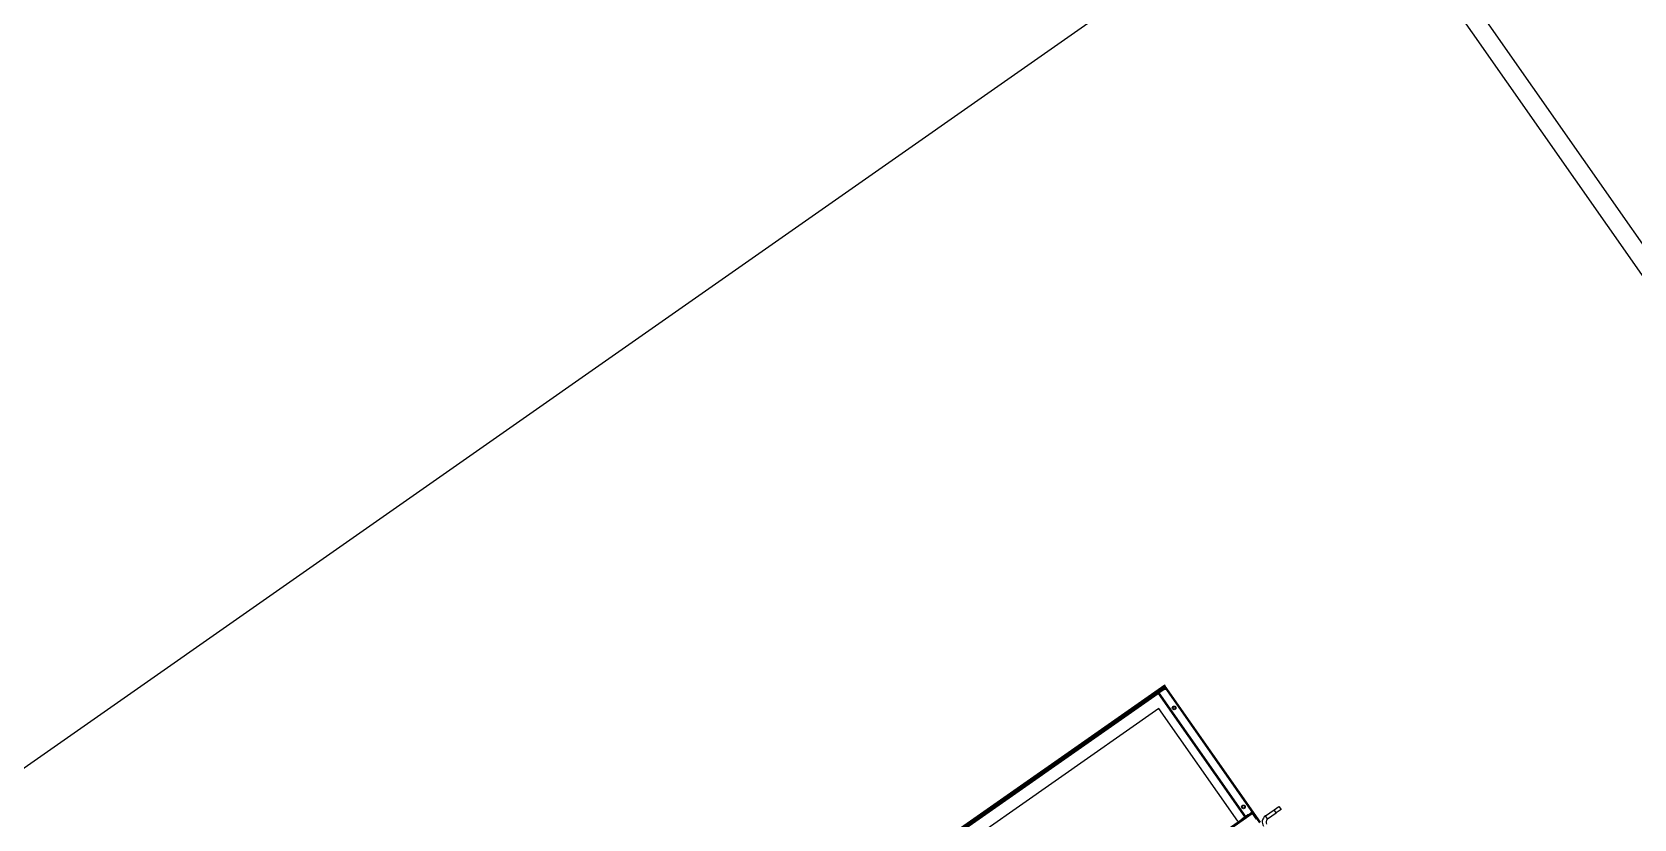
# Model space of a CAD drawing. Header units: millimetres. Extents: x 152904052 to 153933663, y 538271515 to 539240469.
# Drawn here: x 153450937 to 153453495, y 538570789 to 538572046 of the extents above; entities that cross this region are included whole.
import ezdxf

# ---------------------------------------------------------------- set-up
doc = ezdxf.new("R2010")
doc.units = ezdxf.units.MM
doc.layers.add('POWR', color=5, linetype='Continuous')

msp = doc.modelspace()

# ---------------------------------------------------------------- linework, layer by layer
at = {"layer": 'POWR', "color": 7}
for p, q in [((153452745.2, 538571002.8), (153451844.1, 538570371.8)), ((153452746.1, 538571001.4), (153451845.1, 538570370.5)), ((153452744.3, 538570998.5), (153451848.5, 538570371.2)), ((153451858.5, 538570377.7), (153452735, 538570991.4)), ((153451860.3, 538570377.4), (153452734.6, 538570989.6)), ((153452735.7, 538570990.4), (153452734.6, 538570989.6)), ((153452734.6, 538570989.6), (153452735.6, 538570990.4)), ((153452734.6, 538570989.6), (153452872.9, 538570792.2)), ((153452735.7, 538570990.4), (153452734.7, 538570989.7)), ((153452743, 538570997), (153452735, 538570991.5)), ((153452735, 538570991.4), (153452735, 538570991.5)), ((153452735.6, 538570990.4), (153452735, 538570991.4)), ((153452735.7, 538570990.4), (153452874, 538570792.9)), ((153452735.8, 538570990.4), (153452735.7, 538570990.4)), ((153452735.8, 538570990.4), (153452743.7, 538570996)), ((153452874, 538570793), (153452735.8, 538570990.4)), ((153452747.2, 538570996.3), (153452743, 538570997)), ((153452743.2, 538570999.3), (153452746.2, 538571001.4)), ((153452747.9, 538570995.3), (153452743.7, 538570996)), ((153452745.6, 538570996.6), (153452744.3, 538570998.5)), ((153452744.9, 538571000.4), (153452746.2, 538571001.4)), ((153452897, 538570783.1), (153452744.9, 538571000.4)), ((153452746.1, 538571001.4), (153452745.2, 538571002.8)), ((153452746.1, 538571001.4), (153452746.2, 538571001.4)), ((153452898.4, 538570784), (153452746.2, 538571001.4)), ((153452746.2, 538571001.4), (153452746.2, 538571001.4)), ((153452747.9, 538570995.3), (153452747.2, 538570996.3)), ((153452747.9, 538570995.3), (153452893.8, 538570786.8)), ((153452736, 538570965.5), (153451882.4, 538570367.9)), ((153452861.8, 538570785.8), (153452736, 538570965.5)), ((153452906, 538570794), (153452920, 538570803.8)), ((153452920, 538570803.8), (153452927.7, 538570809.2)), ((153452923.4, 538570798.9), (153452920, 538570803.8)), ((153452931.1, 538570804.3), (153452923.4, 538570798.9)), ((153452927.7, 538570809.2), (153452931.1, 538570804.3)), ((153451988.8, 538570170.4), (153452885, 538570797.9)), ((153451989.3, 538570173.4), (153452882, 538570798.4)), ((153452870.8, 538570790.7), (153452870.9, 538570790.6)), ((153452873.1, 538570792.3), (153452873.2, 538570792.2)), ((153452878, 538570795.7), (153452878, 538570795.6)), ((153452885, 538570797.9), (153452891.2, 538570789)), ((153452909.4, 538570789.1), (153452906, 538570794)), ((153452909.4, 538570789.1), (153452923.4, 538570798.9))]:
    msp.add_line(p, q, dxfattribs=at)
msp.add_lwpolyline([(153469780.4, 538584074.6), (153471663.2, 538581385.6), (153446937.2, 538564042.2), (153445040.3, 538566751.3), (153469780.4, 538584074.6)], dxfattribs=at)
for points in [[(153455588.3, 538573917.4), (153457309, 538571459.9), (153454851.5, 538569739.2), (153453130.8, 538572196.6)], [(153457269.3, 538571466.9), (153455581.3, 538573877.7), (153453170.5, 538572189.6), (153454858.5, 538569778.9)]]:
    msp.add_lwpolyline(points, close=True, dxfattribs=at)
for centre, radius in [((153452760.2, 538570966.4), 3), ((153452760.2, 538570966.4), 2.1), ((153452870.9, 538570808.3), 3), ((153452870.9, 538570808.3), 2.1)]:
    msp.add_circle(centre, radius, dxfattribs=at)
for centre, radius, start, end in [((153452883.2, 538570796.7), 2.1, 35, 125), ((153452912.9, 538570784.2), 12, 125, 215), ((153452912.9, 538570784.2), 6, 125, 215)]:
    msp.add_arc(centre, radius, start, end, dxfattribs=at)
for points in [[(153452734.6, 538570989.6), (153452734.6, 538570989.8), (153452734.6, 538570990.2), (153452734.6, 538570990.8), (153452734.7, 538570991.2), (153452734.9, 538570991.3), (153452735, 538570991.4)], [(153452882, 538570798.4), (153452882.2, 538570798.5), (153452882.5, 538570798.7), (153452883.2, 538570798.6), (153452884.1, 538570798.3), (153452884.7, 538570798), (153452885, 538570797.9)]]:
    msp.add_open_spline(points, degree=3, dxfattribs=at)
for points, knots in [([(153452743.2, 538570999.3), (153452743.3, 538570999.3), (153452743.4, 538570999.2), (153452743.7, 538570999), (153452744.1, 538570998.7), (153452744.3, 538570998.5), (153452744.3, 538570998.5)], [0, 0, 0, 0, 0.194994, 0.538536, 0.882077, 1, 1, 1, 1]), ([(153452744.3, 538570998.5), (153452744.5, 538570998.5), (153452744.9, 538570998.7), (153452745.4, 538570998.9), (153452745.7, 538570998.9), (153452745.9, 538570998.9), (153452746, 538570998.9), (153452746, 538570998.9)], [0, 0, 0, 0, 0.26101, 0.482061, 0.703095, 0.924129, 1, 1, 1, 1]), ([(153452870.8, 538570790.7), (153452870.4, 538570790.4), (153452869.5, 538570789.8), (153452868.8, 538570789.3), (153452868.6, 538570789.1), (153452868.6, 538570789.1), (153452868.6, 538570789.1)], [0, 0, 0, 0, 0.395312, 0.794296, 0.975528, 1, 1, 1, 1]), ([(153452873.1, 538570792.3), (153452873.1, 538570792.3), (153452873.1, 538570792.3), (153452873, 538570792.2), (153452872.8, 538570792.1), (153452872.5, 538570791.8), (153452872.1, 538570791.6), (153452871.7, 538570791.3), (153452871.3, 538570791), (153452871, 538570790.8), (153452870.8, 538570790.7)], [0, 0, 0, 0, 0.142267, 0.262446, 0.36816, 0.4692, 0.575829, 0.696408, 0.836596, 1, 1, 1, 1]), ([(153452878, 538570795.7), (153452878, 538570795.7), (153452877.9, 538570795.7), (153452877.5, 538570795.4), (153452876.8, 538570794.9), (153452875.9, 538570794.3), (153452874.8, 538570793.5), (153452873.9, 538570792.9), (153452873.5, 538570792.6), (153452873.4, 538570792.5)], [0, 0, 0, 0, 0.198163, 0.364733, 0.510871, 0.650835, 0.799277, 0.967754, 1, 1, 1, 1])]:
    msp.add_open_spline(points, degree=3, knots=knots, dxfattribs=at)

doc.saveas('drawing.dxf')
